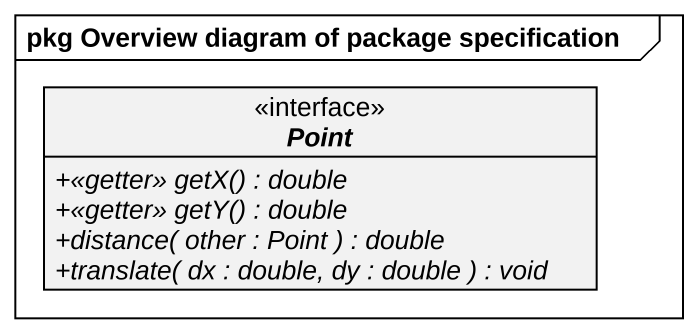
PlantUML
@startuml
mainframe pkg Overview diagram of package specification
hide circle
hide empty members
skinparam classAttributeIconSize 0
interface Point {
  {abstract} +<<getter>> getX() : double
  {abstract} +<<getter>> getY() : double
  {abstract} +distance( other : Point ) : double
  {abstract} +translate( dx : double, dy : double ) : void
}
@enduml
